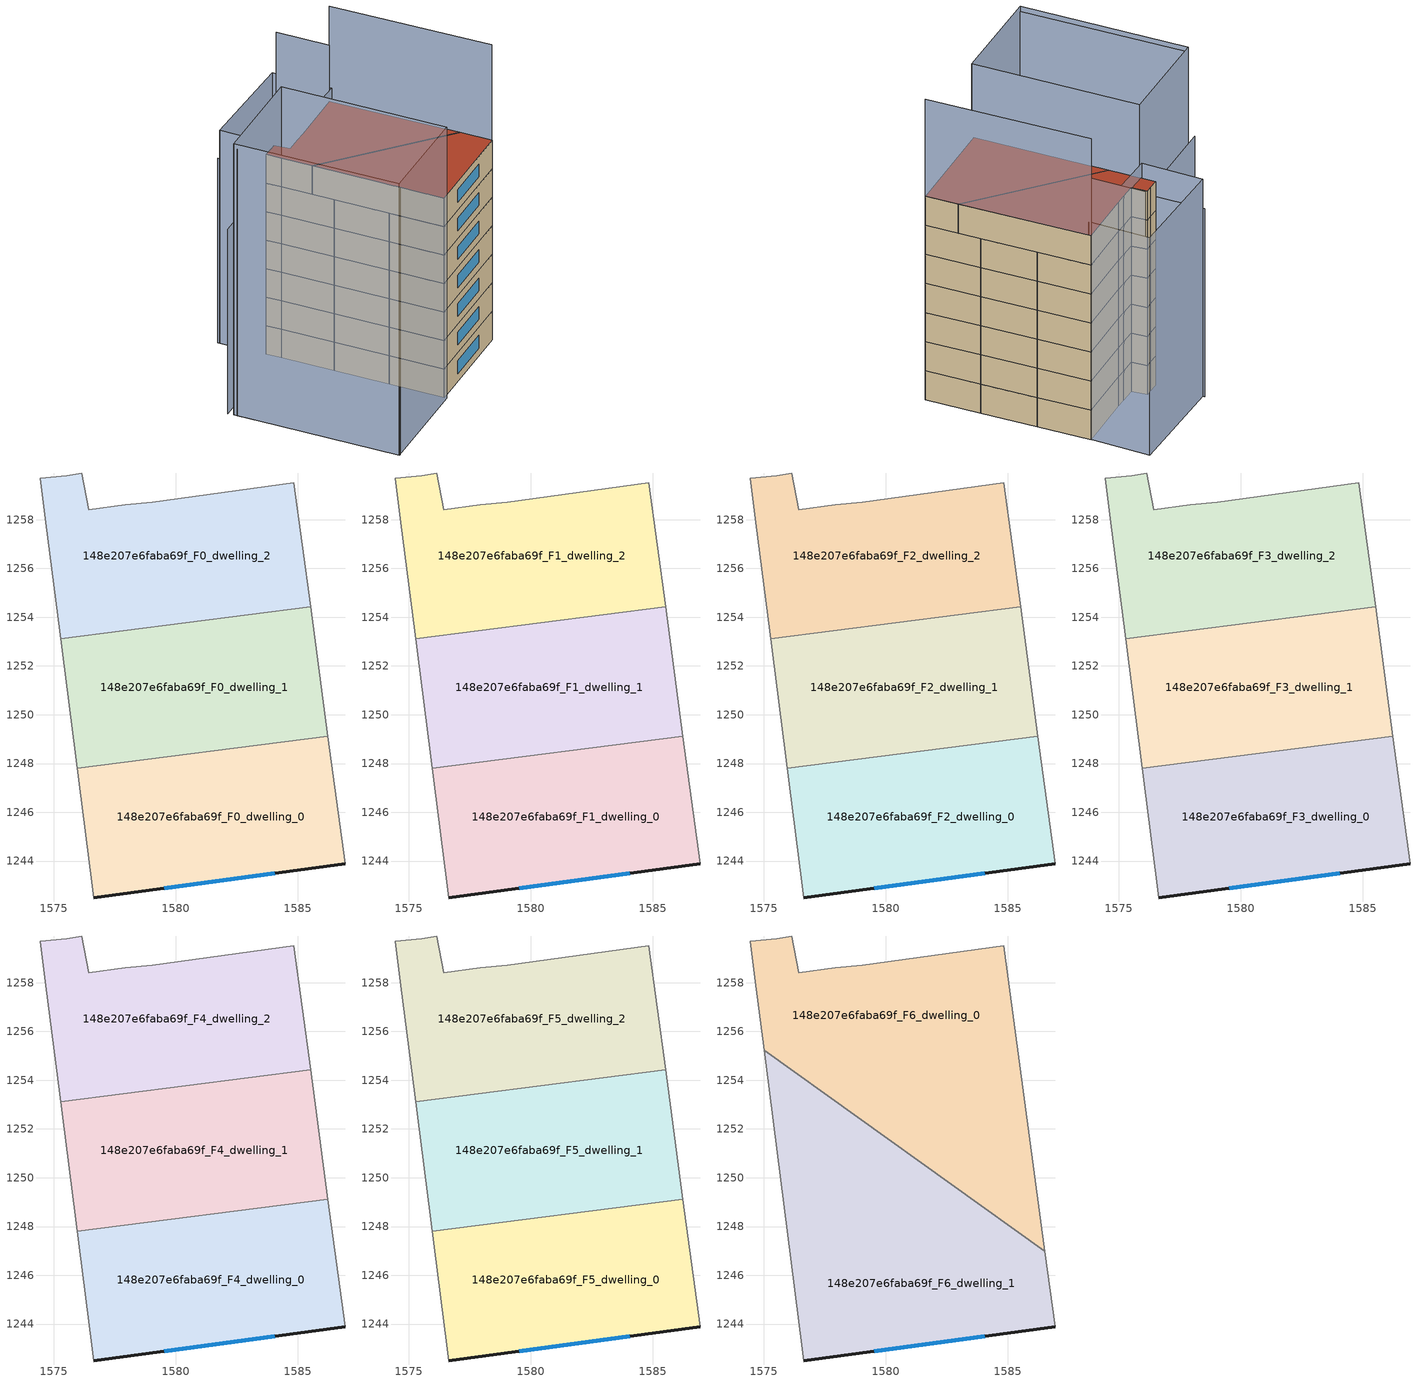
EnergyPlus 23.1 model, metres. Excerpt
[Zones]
148e207e6faba69f_F0_dwelling_0
 floor ground (EU_floor_Construction): 1586.23,1249.12 1586.94,1243.89 1576.63,1242.49 1575.95,1247.81 z0
 wall outside (EU_wall_Construction): 1576.63,1242.49 1586.94,1243.89 z0:3
 wall to 148e207e6faba69f_F0_dwelling_1 (EU_wall_Construction): 1586.23,1249.12 1575.95,1247.81 z0:3
 wall adiabatic (EU_wall_Construction): 1586.94,1243.89 1586.23,1249.12 / 1575.95,1247.81 1576.63,1242.49 z0:3
 window (EU_Window_Construction): 1579.52,1242.88 1584.05,1243.5 z0.84:2.16
148e207e6faba69f_F0_dwelling_1
 floor ground (EU_floor_Construction): 1585.52,1254.42 1586.23,1249.12 1575.95,1247.81 1575.28,1253.11 z0
 wall adiabatic (EU_wall_Construction): 1586.23,1249.12 1585.52,1254.42 / 1575.28,1253.11 1575.95,1247.81 z0:3
 wall to 148e207e6faba69f_F0_dwelling_2 (EU_wall_Construction): 1585.52,1254.42 1575.28,1253.11 z0:3
148e207e6faba69f_F0_dwelling_2
 floor ground (EU_floor_Construction): 1584.84,1259.5 1585.52,1254.42 1575.28,1253.11 1574.63,1258.2 1574.43,1259.7 1575.53,1259.8 1576.13,1259.91 1576.43,1258.4 1577.94,1258.6 1579.04,1258.7 z0
 wall adiabatic (EU_wall_Construction): 1585.52,1254.42 1584.84,1259.5 1579.04,1258.7 1577.94,1258.6 1576.43,1258.4 1576.13,1259.91 1575.53,1259.8 1574.43,1259.7 1574.63,1258.2 1575.28,1253.11 z0:3
148e207e6faba69f_F1_dwelling_0
 floor to 148e207e6faba69f_F0_dwelling_0 (EU_floor_Construction): 1586.23,1249.12 1586.94,1243.89 1576.63,1242.49 1575.95,1247.81 z3
 wall outside (EU_wall_Construction): 1576.63,1242.49 1586.94,1243.89 z3:6
 wall to 148e207e6faba69f_F1_dwelling_1 (EU_wall_Construction): 1586.23,1249.12 1575.95,1247.81 z3:6
 wall adiabatic (EU_wall_Construction): 1586.94,1243.89 1586.23,1249.12 / 1575.95,1247.81 1576.63,1242.49 z3:6
 window (EU_Window_Construction): 1579.52,1242.88 1584.05,1243.5 z3.84:5.16
148e207e6faba69f_F1_dwelling_1
 floor to 148e207e6faba69f_F0_dwelling_1 (EU_floor_Construction): 1585.52,1254.42 1586.23,1249.12 1575.95,1247.81 1575.28,1253.11 z3
 wall adiabatic (EU_wall_Construction): 1586.23,1249.12 1585.52,1254.42 / 1575.28,1253.11 1575.95,1247.81 z3:6
 wall to 148e207e6faba69f_F1_dwelling_2 (EU_wall_Construction): 1585.52,1254.42 1575.28,1253.11 z3:6
148e207e6faba69f_F1_dwelling_2
 floor to 148e207e6faba69f_F0_dwelling_2 (EU_floor_Construction): 1584.84,1259.5 1585.52,1254.42 1575.28,1253.11 1574.63,1258.2 1574.43,1259.7 1575.53,1259.8 1576.13,1259.91 1576.43,1258.4 1577.94,1258.6 1579.04,1258.7 z3
 wall adiabatic (EU_wall_Construction): 1585.52,1254.42 1584.84,1259.5 1579.04,1258.7 1577.94,1258.6 1576.43,1258.4 1576.13,1259.91 1575.53,1259.8 1574.43,1259.7 1574.63,1258.2 1575.28,1253.11 z3:6
148e207e6faba69f_F2_dwelling_0
 floor to 148e207e6faba69f_F1_dwelling_0 (EU_floor_Construction): 1586.23,1249.12 1586.94,1243.89 1576.63,1242.49 1575.95,1247.81 z6
 wall outside (EU_wall_Construction): 1576.63,1242.49 1586.94,1243.89 z6:9
 wall to 148e207e6faba69f_F2_dwelling_1 (EU_wall_Construction): 1586.23,1249.12 1575.95,1247.81 z6:9
 wall adiabatic (EU_wall_Construction): 1586.94,1243.89 1586.23,1249.12 / 1575.95,1247.81 1576.63,1242.49 z6:9
 window (EU_Window_Construction): 1579.52,1242.88 1584.05,1243.5 z6.84:8.16
148e207e6faba69f_F2_dwelling_1
 floor to 148e207e6faba69f_F1_dwelling_1 (EU_floor_Construction): 1585.52,1254.42 1586.23,1249.12 1575.95,1247.81 1575.28,1253.11 z6
 wall adiabatic (EU_wall_Construction): 1586.23,1249.12 1585.52,1254.42 / 1575.28,1253.11 1575.95,1247.81 z6:9
 wall to 148e207e6faba69f_F2_dwelling_2 (EU_wall_Construction): 1585.52,1254.42 1575.28,1253.11 z6:9
148e207e6faba69f_F2_dwelling_2
 floor to 148e207e6faba69f_F1_dwelling_2 (EU_floor_Construction): 1584.84,1259.5 1585.52,1254.42 1575.28,1253.11 1574.63,1258.2 1574.43,1259.7 1575.53,1259.8 1576.13,1259.91 1576.43,1258.4 1577.94,1258.6 1579.04,1258.7 z6
 wall adiabatic (EU_wall_Construction): 1585.52,1254.42 1584.84,1259.5 1579.04,1258.7 1577.94,1258.6 1576.43,1258.4 1576.13,1259.91 1575.53,1259.8 1574.43,1259.7 1574.63,1258.2 1575.28,1253.11 z6:9
148e207e6faba69f_F3_dwelling_0
 floor to 148e207e6faba69f_F2_dwelling_0 (EU_floor_Construction): 1586.23,1249.12 1586.94,1243.89 1576.63,1242.49 1575.95,1247.81 z9
 wall outside (EU_wall_Construction): 1576.63,1242.49 1586.94,1243.89 z9:12
 wall to 148e207e6faba69f_F3_dwelling_1 (EU_wall_Construction): 1586.23,1249.12 1575.95,1247.81 z9:12
 wall adiabatic (EU_wall_Construction): 1586.94,1243.89 1586.23,1249.12 / 1575.95,1247.81 1576.63,1242.49 z9:12
 window (EU_Window_Construction): 1579.52,1242.88 1584.05,1243.5 z9.84:11.16
148e207e6faba69f_F3_dwelling_1
 floor to 148e207e6faba69f_F2_dwelling_1 (EU_floor_Construction): 1585.52,1254.42 1586.23,1249.12 1575.95,1247.81 1575.28,1253.11 z9
 wall adiabatic (EU_wall_Construction): 1586.23,1249.12 1585.52,1254.42 / 1575.28,1253.11 1575.95,1247.81 z9:12
 wall to 148e207e6faba69f_F3_dwelling_2 (EU_wall_Construction): 1585.52,1254.42 1575.28,1253.11 z9:12
148e207e6faba69f_F3_dwelling_2
 floor to 148e207e6faba69f_F2_dwelling_2 (EU_floor_Construction): 1584.84,1259.5 1585.52,1254.42 1575.28,1253.11 1574.63,1258.2 1574.43,1259.7 1575.53,1259.8 1576.13,1259.91 1576.43,1258.4 1577.94,1258.6 1579.04,1258.7 z9
 wall adiabatic (EU_wall_Construction): 1585.52,1254.42 1584.84,1259.5 1579.04,1258.7 1577.94,1258.6 1576.43,1258.4 1576.13,1259.91 1575.53,1259.8 1574.43,1259.7 1574.63,1258.2 1575.28,1253.11 z9:12
148e207e6faba69f_F4_dwelling_0
 floor to 148e207e6faba69f_F3_dwelling_0 (EU_floor_Construction): 1586.23,1249.12 1586.94,1243.89 1576.63,1242.49 1575.95,1247.81 z12
 wall outside (EU_wall_Construction): 1576.63,1242.49 1586.94,1243.89 z12:15
 wall to 148e207e6faba69f_F4_dwelling_1 (EU_wall_Construction): 1586.23,1249.12 1575.95,1247.81 z12:15
 wall adiabatic (EU_wall_Construction): 1586.94,1243.89 1586.23,1249.12 / 1575.95,1247.81 1576.63,1242.49 z12:15
 window (EU_Window_Construction): 1579.52,1242.88 1584.05,1243.5 z12.84:14.16
148e207e6faba69f_F4_dwelling_1
 floor to 148e207e6faba69f_F3_dwelling_1 (EU_floor_Construction): 1585.52,1254.42 1586.23,1249.12 1575.95,1247.81 1575.28,1253.11 z12
 wall adiabatic (EU_wall_Construction): 1586.23,1249.12 1585.52,1254.42 / 1575.28,1253.11 1575.95,1247.81 z12:15
 wall to 148e207e6faba69f_F4_dwelling_2 (EU_wall_Construction): 1585.52,1254.42 1575.28,1253.11 z12:15
148e207e6faba69f_F4_dwelling_2
 floor to 148e207e6faba69f_F3_dwelling_2 (EU_floor_Construction): 1584.84,1259.5 1585.52,1254.42 1575.28,1253.11 1574.63,1258.2 1574.43,1259.7 1575.53,1259.8 1576.13,1259.91 1576.43,1258.4 1577.94,1258.6 1579.04,1258.7 z12
 wall adiabatic (EU_wall_Construction): 1585.52,1254.42 1584.84,1259.5 1579.04,1258.7 1577.94,1258.6 1576.43,1258.4 1576.13,1259.91 1575.53,1259.8 1574.43,1259.7 1574.63,1258.2 1575.28,1253.11 z12:15
148e207e6faba69f_F5_dwelling_0
 floor to 148e207e6faba69f_F4_dwelling_0 (EU_floor_Construction): 1586.23,1249.12 1586.94,1243.89 1576.63,1242.49 1575.95,1247.81 z15
 wall outside (EU_wall_Construction): 1576.63,1242.49 1586.94,1243.89 z15:18
 wall to 148e207e6faba69f_F5_dwelling_1 (EU_wall_Construction): 1586.23,1249.12 1575.95,1247.81 z15:18
 wall adiabatic (EU_wall_Construction): 1586.94,1243.89 1586.23,1249.12 / 1575.95,1247.81 1576.63,1242.49 z15:18
 window (EU_Window_Construction): 1579.52,1242.88 1584.05,1243.5 z15.84:17.16
 ceiling adiabatic (EU_roof_Construction): 1586.52,1246.98 1586.23,1249.12 1583.94,1248.83 z18
148e207e6faba69f_F5_dwelling_1
 floor to 148e207e6faba69f_F4_dwelling_1 (EU_floor_Construction): 1585.52,1254.42 1586.23,1249.12 1575.95,1247.81 1575.28,1253.11 z15
 wall adiabatic (EU_wall_Construction): 1586.23,1249.12 1585.52,1254.42 / 1575.28,1253.11 1575.95,1247.81 z15:18
 wall to 148e207e6faba69f_F5_dwelling_2 (EU_wall_Construction): 1585.52,1254.42 1575.28,1253.11 z15:18
148e207e6faba69f_F5_dwelling_2
 floor to 148e207e6faba69f_F4_dwelling_2 (EU_floor_Construction): 1584.84,1259.5 1585.52,1254.42 1575.28,1253.11 1574.63,1258.2 1574.43,1259.7 1575.53,1259.8 1576.13,1259.91 1576.43,1258.4 1577.94,1258.6 1579.04,1258.7 z15
 wall adiabatic (EU_wall_Construction): 1585.52,1254.42 1584.84,1259.5 1579.04,1258.7 1577.94,1258.6 1576.43,1258.4 1576.13,1259.91 1575.53,1259.8 1574.43,1259.7 1574.63,1258.2 1575.28,1253.11 z15:18
148e207e6faba69f_F6_dwelling_0
 floor to 148e207e6faba69f_F5_dwelling_2 (EU_floor_Construction): 1584.84,1259.5 1585.52,1254.42 1577.56,1253.4 1575.01,1255.23 1574.63,1258.2 1574.43,1259.7 1575.53,1259.8 1576.13,1259.91 1576.43,1258.4 1577.94,1258.6 1579.04,1258.7 z18
 floor to 148e207e6faba69f_F5_dwelling_1 (EU_floor_Construction): 1585.52,1254.42 1586.23,1249.12 1583.94,1248.83 1577.56,1253.4 z18
 floor adiabatic (EU_floor_Construction): 1586.23,1249.12 1586.52,1246.98 1583.94,1248.83 z18
 wall adiabatic (EU_wall_Construction): 1586.52,1246.98 1584.84,1259.5 1579.04,1258.7 1577.94,1258.6 1576.43,1258.4 1576.13,1259.91 1575.53,1259.8 1574.43,1259.7 1574.63,1258.2 1575.01,1255.23 z18:21
 wall to 148e207e6faba69f_F6_dwelling_1 (EU_wall_Construction): 1575.01,1255.23 1586.52,1246.98 z18:21
 roof outside (EU_roof_Construction): 1586.52,1246.98 1584.84,1259.5 1579.04,1258.7 1577.94,1258.6 1576.43,1258.4 1576.13,1259.91 1575.53,1259.8 1574.43,1259.7 1574.63,1258.2 1575.01,1255.23 z21
148e207e6faba69f_F6_dwelling_1
 floor to 148e207e6faba69f_F5_dwelling_0 (EU_floor_Construction): 1586.52,1246.98 1586.94,1243.89 1576.63,1242.49 1575.95,1247.81 1583.94,1248.83 z18
 floor to 148e207e6faba69f_F5_dwelling_1 (EU_floor_Construction): 1583.94,1248.83 1575.95,1247.81 1575.28,1253.11 1577.56,1253.4 z18
 floor to 148e207e6faba69f_F5_dwelling_2 (EU_floor_Construction): 1577.56,1253.4 1575.28,1253.11 1575.01,1255.23 z18
 wall outside (EU_wall_Construction): 1576.63,1242.49 1586.94,1243.89 z18:21
 wall adiabatic (EU_wall_Construction): 1586.94,1243.89 1586.52,1246.98 / 1575.01,1255.23 1576.63,1242.49 z18:21
 window (EU_Window_Construction): 1579.52,1242.88 1584.05,1243.5 z18.84:20.16
 roof outside (EU_roof_Construction): 1586.94,1243.89 1586.52,1246.98 1575.01,1255.23 1576.63,1242.49 z21
shading: 1564.52,1256.61 1566.63,1240.95 z0:28; 1566.52,1240.99 1564.49,1256.91 / 1564.49,1256.91 1574.63,1258.2 / 1574.63,1258.2 1576.67,1242.29 / 1576.67,1242.29 1566.52,1240.99 z0:28.5; 1586.94,1243.89 1584.84,1259.5 z0:31; 1573.83,1264.31 1574.53,1258.76 / 1574.53,1258.76 1564.33,1257.47 z0:19.4; 1573.83,1264.11 1584.3,1265.12 / 1584.3,1265.12 1584.86,1259.27 / 1584.86,1259.27 1574.4,1258.25 / 1574.4,1258.25 1573.83,1264.11 z0:22.4; 1584.8,1259.5 1584.14,1264.61 z0:26.9
[Building]
EU S2 Campaign: North Axis=0; Terrain=City; Solar Distribution=FullExterior
[Site:Location]
Lyon-Bron: Latitude=45.75; Longitude=5; Time Zone=1; Elevation=198
[SizingPeriod:WeatherFileDays]
AnnualSizingPeriod: Begin Month=1; Begin Day of Month=1; End Month=12; End Day of Month=31; Day of Week for Start Day=Monday; Use Weather File Daylight Saving Period=No; Use Weather File Rain and Snow Indicators=No
[MATERIAL]
EU_InternalMass_Material: Roughness=MediumRough; Thickness=0.1; Conductivity=1; Density=1800; Specific Heat=900; Thermal Absorptance=0.9; Solar Absorptance=0.7; Visible Absorptance=0.7
[MATERIAL:NOMASS] Roughness=MediumRough; Thermal Absorptance=0.9; Solar Absorptance=0.7; Visible Absorptance=0.7
Name | Thermal Resistance
EU_wall_NoMass | 0.776494
EU_roof_NoMass | 0.486893
EU_floor_NoMass | 0.421597
[WINDOWMATERIAL:SIMPLEGLAZINGSYSTEM]
EU_Window_SimpleGlazing: UFactor=4.24961; Solar Heat Gain Coefficient=0.83; Visible Transmittance=0.83
[CONSTRUCTION]
EU_wall_Construction: EU_wall_NoMass
EU_roof_Construction: EU_roof_NoMass
EU_floor_Construction: EU_floor_NoMass
EU_Window_Construction: EU_Window_SimpleGlazing
EU_InternalMass_Construction: EU_InternalMass_Material
[ZONE] Type=1; Multiplier=1; Ceiling Height=autocalculate; Floor Area=autocalculate; Part of Total Floor Area=Yes
Name | Volume
148e207e6faba69f_F0_dwelling_0; 148e207e6faba69f_F1_dwelling_0; 148e207e6faba69f_F2_dwelling_0; 148e207e6faba69f_F3_dwelling_0; 148e207e6faba69f_F4_dwelling_0; 148e207e6faba69f_F5_dwelling_0 | 165.776
148e207e6faba69f_F6_dwelling_0 | 248.67
148e207e6faba69f_F0_dwelling_1; 148e207e6faba69f_F1_dwelling_1; 148e207e6faba69f_F2_dwelling_1; 148e207e6faba69f_F3_dwelling_1; 148e207e6faba69f_F4_dwelling_1; 148e207e6faba69f_F5_dwelling_1 | 165.803
148e207e6faba69f_F6_dwelling_1 | 248.671
148e207e6faba69f_F0_dwelling_2; 148e207e6faba69f_F1_dwelling_2; 148e207e6faba69f_F2_dwelling_2; 148e207e6faba69f_F3_dwelling_2; 148e207e6faba69f_F4_dwelling_2; 148e207e6faba69f_F5_dwelling_2 | 165.788
[INTERNALMASS] Construction=EU_InternalMass_Construction
Name | Zone or ZoneList | Surface Area
148e207e6faba69f_F0_dwelling_0_EU_InternalMass | 148e207e6faba69f_F0_dwelling_0 | 55.2583
148e207e6faba69f_F0_dwelling_1_EU_InternalMass | 148e207e6faba69f_F0_dwelling_1 | 55.2676
148e207e6faba69f_F0_dwelling_2_EU_InternalMass | 148e207e6faba69f_F0_dwelling_2 | 55.2623
148e207e6faba69f_F1_dwelling_0_EU_InternalMass | 148e207e6faba69f_F1_dwelling_0 | 55.2583
148e207e6faba69f_F1_dwelling_1_EU_InternalMass | 148e207e6faba69f_F1_dwelling_1 | 55.2676
148e207e6faba69f_F1_dwelling_2_EU_InternalMass | 148e207e6faba69f_F1_dwelling_2 | 55.2623
148e207e6faba69f_F2_dwelling_0_EU_InternalMass | 148e207e6faba69f_F2_dwelling_0 | 55.2583
148e207e6faba69f_F2_dwelling_1_EU_InternalMass | 148e207e6faba69f_F2_dwelling_1 | 55.2676
148e207e6faba69f_F2_dwelling_2_EU_InternalMass | 148e207e6faba69f_F2_dwelling_2 | 55.2623
148e207e6faba69f_F3_dwelling_0_EU_InternalMass | 148e207e6faba69f_F3_dwelling_0 | 55.2583
148e207e6faba69f_F3_dwelling_1_EU_InternalMass | 148e207e6faba69f_F3_dwelling_1 | 55.2676
148e207e6faba69f_F3_dwelling_2_EU_InternalMass | 148e207e6faba69f_F3_dwelling_2 | 55.2623
148e207e6faba69f_F4_dwelling_0_EU_InternalMass | 148e207e6faba69f_F4_dwelling_0 | 55.2583
148e207e6faba69f_F4_dwelling_1_EU_InternalMass | 148e207e6faba69f_F4_dwelling_1 | 55.2676
148e207e6faba69f_F4_dwelling_2_EU_InternalMass | 148e207e6faba69f_F4_dwelling_2 | 55.2623
148e207e6faba69f_F5_dwelling_0_EU_InternalMass | 148e207e6faba69f_F5_dwelling_0 | 55.2583
148e207e6faba69f_F5_dwelling_1_EU_InternalMass | 148e207e6faba69f_F5_dwelling_1 | 55.2676
148e207e6faba69f_F5_dwelling_2_EU_InternalMass | 148e207e6faba69f_F5_dwelling_2 | 55.2623
148e207e6faba69f_F6_dwelling_0_EU_InternalMass | 148e207e6faba69f_F6_dwelling_0 | 82.8893
148e207e6faba69f_F6_dwelling_1_EU_InternalMass | 148e207e6faba69f_F6_dwelling_1 | 82.8905
[OTHEREQUIPMENT] Fuel Type=Electricity; Design Level Calculation Method=Watts/Area; Power per Zone Floor Area=1; Fraction Latent=0; Fraction Radiant=0; Fraction Lost=0; Carbon Dioxide Generation Rate=0; EndUse Subcategory=EU_Step8_InternalGains
Name | Zone or ZoneList or Space or SpaceList | Schedule
EU_Step8_InternalGain_148e207e6faba69f_F0_dwelling_0_f000 | 148e207e6faba69f_F0_dwelling_0 | EU_Step8_GainSchedule_148e207e6faba69f_F0_dwelling_0_f000
EU_Step8_InternalGain_148e207e6faba69f_F0_dwelling_1_f000 | 148e207e6faba69f_F0_dwelling_1 | EU_Step8_GainSchedule_148e207e6faba69f_F0_dwelling_1_f000
EU_Step8_InternalGain_148e207e6faba69f_F0_dwelling_2_f000 | 148e207e6faba69f_F0_dwelling_2 | EU_Step8_GainSchedule_148e207e6faba69f_F0_dwelling_2_f000
EU_Step8_InternalGain_148e207e6faba69f_F1_dwelling_0_f000 | 148e207e6faba69f_F1_dwelling_0 | EU_Step8_GainSchedule_148e207e6faba69f_F1_dwelling_0_f000
EU_Step8_InternalGain_148e207e6faba69f_F1_dwelling_1_f000 | 148e207e6faba69f_F1_dwelling_1 | EU_Step8_GainSchedule_148e207e6faba69f_F1_dwelling_1_f000
EU_Step8_InternalGain_148e207e6faba69f_F1_dwelling_2_f000 | 148e207e6faba69f_F1_dwelling_2 | EU_Step8_GainSchedule_148e207e6faba69f_F1_dwelling_2_f000
EU_Step8_InternalGain_148e207e6faba69f_F2_dwelling_0_f000 | 148e207e6faba69f_F2_dwelling_0 | EU_Step8_GainSchedule_148e207e6faba69f_F2_dwelling_0_f000
EU_Step8_InternalGain_148e207e6faba69f_F2_dwelling_1_f000 | 148e207e6faba69f_F2_dwelling_1 | EU_Step8_GainSchedule_148e207e6faba69f_F2_dwelling_1_f000
EU_Step8_InternalGain_148e207e6faba69f_F2_dwelling_2_f000 | 148e207e6faba69f_F2_dwelling_2 | EU_Step8_GainSchedule_148e207e6faba69f_F2_dwelling_2_f000
EU_Step8_InternalGain_148e207e6faba69f_F3_dwelling_0_f000 | 148e207e6faba69f_F3_dwelling_0 | EU_Step8_GainSchedule_148e207e6faba69f_F3_dwelling_0_f000
EU_Step8_InternalGain_148e207e6faba69f_F3_dwelling_1_f000 | 148e207e6faba69f_F3_dwelling_1 | EU_Step8_GainSchedule_148e207e6faba69f_F3_dwelling_1_f000
EU_Step8_InternalGain_148e207e6faba69f_F3_dwelling_2_f000 | 148e207e6faba69f_F3_dwelling_2 | EU_Step8_GainSchedule_148e207e6faba69f_F3_dwelling_2_f000
EU_Step8_InternalGain_148e207e6faba69f_F4_dwelling_0_f000 | 148e207e6faba69f_F4_dwelling_0 | EU_Step8_GainSchedule_148e207e6faba69f_F4_dwelling_0_f000
EU_Step8_InternalGain_148e207e6faba69f_F4_dwelling_1_f000 | 148e207e6faba69f_F4_dwelling_1 | EU_Step8_GainSchedule_148e207e6faba69f_F4_dwelling_1_f000
EU_Step8_InternalGain_148e207e6faba69f_F4_dwelling_2_f000 | 148e207e6faba69f_F4_dwelling_2 | EU_Step8_GainSchedule_148e207e6faba69f_F4_dwelling_2_f000
EU_Step8_InternalGain_148e207e6faba69f_F5_dwelling_0_f000 | 148e207e6faba69f_F5_dwelling_0 | EU_Step8_GainSchedule_148e207e6faba69f_F5_dwelling_0_f000
EU_Step8_InternalGain_148e207e6faba69f_F5_dwelling_1_f000 | 148e207e6faba69f_F5_dwelling_1 | EU_Step8_GainSchedule_148e207e6faba69f_F5_dwelling_1_f000
EU_Step8_InternalGain_148e207e6faba69f_F5_dwelling_2_f000 | 148e207e6faba69f_F5_dwelling_2 | EU_Step8_GainSchedule_148e207e6faba69f_F5_dwelling_2_f000
EU_Step8_InternalGain_148e207e6faba69f_F6_dwelling_0_f000 | 148e207e6faba69f_F6_dwelling_0 | EU_Step8_GainSchedule_148e207e6faba69f_F6_dwelling_0_f000
EU_Step8_InternalGain_148e207e6faba69f_F6_dwelling_1_f000 | 148e207e6faba69f_F6_dwelling_1 | EU_Step8_GainSchedule_148e207e6faba69f_F6_dwelling_1_f000
[ZONEVENTILATION:DESIGNFLOWRATE] Schedule=EU_AlwaysOn; Design Flow Rate Calculation Method=AirChanges/Hour; Air Changes per Hour=0.693814; Ventilation Type=Natural; Fan Pressure Rise=0; Fan Total Efficiency=1; Constant Term Coefficient=1; Temperature Term Coefficient=0; Velocity Term Coefficient=0; Velocity Squared Term Coefficient=0; Minimum Indoor Temperature=-100; Maximum Indoor Temperature=100; Delta Temperature=-100; Minimum Outdoor Temperature=-100; Maximum Outdoor Temperature=100; Maximum Wind Speed=40
Name | Zone or ZoneList or Space or SpaceList
EU_ConstantAir_148e207e6faba69f_F0_dwelling_0 | 148e207e6faba69f_F0_dwelling_0
EU_ConstantAir_148e207e6faba69f_F0_dwelling_1 | 148e207e6faba69f_F0_dwelling_1
EU_ConstantAir_148e207e6faba69f_F0_dwelling_2 | 148e207e6faba69f_F0_dwelling_2
EU_ConstantAir_148e207e6faba69f_F1_dwelling_0 | 148e207e6faba69f_F1_dwelling_0
EU_ConstantAir_148e207e6faba69f_F1_dwelling_1 | 148e207e6faba69f_F1_dwelling_1
EU_ConstantAir_148e207e6faba69f_F1_dwelling_2 | 148e207e6faba69f_F1_dwelling_2
EU_ConstantAir_148e207e6faba69f_F2_dwelling_0 | 148e207e6faba69f_F2_dwelling_0
EU_ConstantAir_148e207e6faba69f_F2_dwelling_1 | 148e207e6faba69f_F2_dwelling_1
EU_ConstantAir_148e207e6faba69f_F2_dwelling_2 | 148e207e6faba69f_F2_dwelling_2
EU_ConstantAir_148e207e6faba69f_F3_dwelling_0 | 148e207e6faba69f_F3_dwelling_0
EU_ConstantAir_148e207e6faba69f_F3_dwelling_1 | 148e207e6faba69f_F3_dwelling_1
EU_ConstantAir_148e207e6faba69f_F3_dwelling_2 | 148e207e6faba69f_F3_dwelling_2
EU_ConstantAir_148e207e6faba69f_F4_dwelling_0 | 148e207e6faba69f_F4_dwelling_0
EU_ConstantAir_148e207e6faba69f_F4_dwelling_1 | 148e207e6faba69f_F4_dwelling_1
EU_ConstantAir_148e207e6faba69f_F4_dwelling_2 | 148e207e6faba69f_F4_dwelling_2
EU_ConstantAir_148e207e6faba69f_F5_dwelling_0 | 148e207e6faba69f_F5_dwelling_0
EU_ConstantAir_148e207e6faba69f_F5_dwelling_1 | 148e207e6faba69f_F5_dwelling_1
EU_ConstantAir_148e207e6faba69f_F5_dwelling_2 | 148e207e6faba69f_F5_dwelling_2
EU_ConstantAir_148e207e6faba69f_F6_dwelling_0 | 148e207e6faba69f_F6_dwelling_0
EU_ConstantAir_148e207e6faba69f_F6_dwelling_1 | 148e207e6faba69f_F6_dwelling_1
[HVACTEMPLATE:THERMOSTAT] Constant Heating Setpoint=20; Constant Cooling Setpoint=50
EU_HeatOnly_148e207e6faba69f_F0_dwelling_0; EU_HeatOnly_148e207e6faba69f_F0_dwelling_1; EU_HeatOnly_148e207e6faba69f_F0_dwelling_2; EU_HeatOnly_148e207e6faba69f_F1_dwelling_0; EU_HeatOnly_148e207e6faba69f_F1_dwelling_1; EU_HeatOnly_148e207e6faba69f_F1_dwelling_2; EU_HeatOnly_148e207e6faba69f_F2_dwelling_0; EU_HeatOnly_148e207e6faba69f_F2_dwelling_1; EU_HeatOnly_148e207e6faba69f_F2_dwelling_2; EU_HeatOnly_148e207e6faba69f_F3_dwelling_0; EU_HeatOnly_148e207e6faba69f_F3_dwelling_1; EU_HeatOnly_148e207e6faba69f_F3_dwelling_2; EU_HeatOnly_148e207e6faba69f_F4_dwelling_0; EU_HeatOnly_148e207e6faba69f_F4_dwelling_1; EU_HeatOnly_148e207e6faba69f_F4_dwelling_2; EU_HeatOnly_148e207e6faba69f_F5_dwelling_0; EU_HeatOnly_148e207e6faba69f_F5_dwelling_1; EU_HeatOnly_148e207e6faba69f_F5_dwelling_2; EU_HeatOnly_148e207e6faba69f_F6_dwelling_0; EU_HeatOnly_148e207e6faba69f_F6_dwelling_1
[HVACTEMPLATE:ZONE:IDEALLOADSAIRSYSTEM] System Availability Schedule=EU_AlwaysOn; Maximum Heating Supply Air Temperature=50; Minimum Cooling Supply Air Temperature=13; Maximum Heating Supply Air Humidity Ratio=0.0156; Minimum Cooling Supply Air Humidity Ratio=0.0077; Heating Limit=NoLimit; Cooling Limit=NoLimit; Heating Availability Schedule=EU_AlwaysOn; Cooling Availability Schedule=EU_CoolingOff; Dehumidification Control Type=ConstantSensibleHeatRatio; Cooling Sensible Heat Ratio=0.7; Dehumidification Setpoint=60; Humidification Control Type=None; Humidification Setpoint=30; Outdoor Air Method=None; Outdoor Air Flow Rate per Person=0.00944; Outdoor Air Flow Rate per Zone Floor Area=0; Outdoor Air Flow Rate per Zone=0; Demand Controlled Ventilation Type=None; Outdoor Air Economizer Type=NoEconomizer; Heat Recovery Type=None; Sensible Heat Recovery Effectiveness=0.7; Latent Heat Recovery Effectiveness=0.65
Name | Template Thermostat
148e207e6faba69f_F0_dwelling_0 | EU_HeatOnly_148e207e6faba69f_F0_dwelling_0
148e207e6faba69f_F0_dwelling_1 | EU_HeatOnly_148e207e6faba69f_F0_dwelling_1
148e207e6faba69f_F0_dwelling_2 | EU_HeatOnly_148e207e6faba69f_F0_dwelling_2
148e207e6faba69f_F1_dwelling_0 | EU_HeatOnly_148e207e6faba69f_F1_dwelling_0
148e207e6faba69f_F1_dwelling_1 | EU_HeatOnly_148e207e6faba69f_F1_dwelling_1
148e207e6faba69f_F1_dwelling_2 | EU_HeatOnly_148e207e6faba69f_F1_dwelling_2
148e207e6faba69f_F2_dwelling_0 | EU_HeatOnly_148e207e6faba69f_F2_dwelling_0
148e207e6faba69f_F2_dwelling_1 | EU_HeatOnly_148e207e6faba69f_F2_dwelling_1
148e207e6faba69f_F2_dwelling_2 | EU_HeatOnly_148e207e6faba69f_F2_dwelling_2
148e207e6faba69f_F3_dwelling_0 | EU_HeatOnly_148e207e6faba69f_F3_dwelling_0
148e207e6faba69f_F3_dwelling_1 | EU_HeatOnly_148e207e6faba69f_F3_dwelling_1
148e207e6faba69f_F3_dwelling_2 | EU_HeatOnly_148e207e6faba69f_F3_dwelling_2
148e207e6faba69f_F4_dwelling_0 | EU_HeatOnly_148e207e6faba69f_F4_dwelling_0
148e207e6faba69f_F4_dwelling_1 | EU_HeatOnly_148e207e6faba69f_F4_dwelling_1
148e207e6faba69f_F4_dwelling_2 | EU_HeatOnly_148e207e6faba69f_F4_dwelling_2
148e207e6faba69f_F5_dwelling_0 | EU_HeatOnly_148e207e6faba69f_F5_dwelling_0
148e207e6faba69f_F5_dwelling_1 | EU_HeatOnly_148e207e6faba69f_F5_dwelling_1
148e207e6faba69f_F5_dwelling_2 | EU_HeatOnly_148e207e6faba69f_F5_dwelling_2
148e207e6faba69f_F6_dwelling_0 | EU_HeatOnly_148e207e6faba69f_F6_dwelling_0
148e207e6faba69f_F6_dwelling_1 | EU_HeatOnly_148e207e6faba69f_F6_dwelling_1
[SIZING:ZONE] Zone Cooling Design Supply Air Temperature Input Method=SupplyAirTemperature; Zone Cooling Design Supply Air Temperature=13; Zone Heating Design Supply Air Temperature Input Method=SupplyAirTemperature; Zone Heating Design Supply Air Temperature=50; Zone Cooling Design Supply Air Humidity Ratio=0.008; Zone Heating Design Supply Air Humidity Ratio=0.008; Cooling Design Air Flow Method=DesignDay; Cooling Design Air Flow Rate=0; Cooling Minimum Air Flow per Zone Floor Area=0.000762; Cooling Minimum Air Flow=0; Cooling Minimum Air Flow Fraction=0.2; Heating Design Air Flow Method=DesignDay; Heating Design Air Flow Rate=0; Heating Maximum Air Flow per Zone Floor Area=0.002032; Heating Maximum Air Flow=0.141576; Heating Maximum Air Flow Fraction=0.3; Account for Dedicated Outdoor Air System=No; Dedicated Outdoor Air System Control Strategy=NeutralSupplyAir; Dedicated Outdoor Air Low Setpoint Temperature for Design=autosize; Dedicated Outdoor Air High Setpoint Temperature for Design=autosize; Zone Load Sizing Method=Sensible Load Only No Latent Load; Zone Latent Cooling Design Supply Air Humidity Ratio Input Method=HumidityRatioDifference; Zone Cooling Design Supply Air Humidity Ratio Difference=0.005; Zone Latent Heating Design Supply Air Humidity Ratio Input Method=HumidityRatioDifference; Zone Humidification Design Supply Air Humidity Ratio Difference=0.005
148e207e6faba69f_F0_dwelling_0; 148e207e6faba69f_F0_dwelling_1; 148e207e6faba69f_F0_dwelling_2; 148e207e6faba69f_F1_dwelling_0; 148e207e6faba69f_F1_dwelling_1; 148e207e6faba69f_F1_dwelling_2; 148e207e6faba69f_F2_dwelling_0; 148e207e6faba69f_F2_dwelling_1; 148e207e6faba69f_F2_dwelling_2; 148e207e6faba69f_F3_dwelling_0; 148e207e6faba69f_F3_dwelling_1; 148e207e6faba69f_F3_dwelling_2; 148e207e6faba69f_F4_dwelling_0; 148e207e6faba69f_F4_dwelling_1; 148e207e6faba69f_F4_dwelling_2; 148e207e6faba69f_F5_dwelling_0; 148e207e6faba69f_F5_dwelling_1; 148e207e6faba69f_F5_dwelling_2; 148e207e6faba69f_F6_dwelling_0; 148e207e6faba69f_F6_dwelling_1
[SCHEDULE:CONSTANT]
Name | Hourly Value
EU_AlwaysOn | 1
EU_CoolingOff | 0
[SCHEDULE:FILE] Column Number=1; Rows to Skip at Top=0; Number of Hours of Data=8760; Column Separator=Comma; Interpolate to Timestep=No; Minutes per Item=60; Adjust Schedule for Daylight Savings=Yes
Name | File
EU_Step8_GainSchedule_148e207e6faba69f_F0_dwelling_0_f000 | ../../schedules/148e207e6faba69f/148e207e6faba69f_F0_dwelling_0_f000_gain.csv
EU_Step8_GainSchedule_148e207e6faba69f_F0_dwelling_1_f000 | ../../schedules/148e207e6faba69f/148e207e6faba69f_F0_dwelling_1_f000_gain.csv
EU_Step8_GainSchedule_148e207e6faba69f_F0_dwelling_2_f000 | ../../schedules/148e207e6faba69f/148e207e6faba69f_F0_dwelling_2_f000_gain.csv
EU_Step8_GainSchedule_148e207e6faba69f_F1_dwelling_0_f000 | ../../schedules/148e207e6faba69f/148e207e6faba69f_F1_dwelling_0_f000_gain.csv
EU_Step8_GainSchedule_148e207e6faba69f_F1_dwelling_1_f000 | ../../schedules/148e207e6faba69f/148e207e6faba69f_F1_dwelling_1_f000_gain.csv
EU_Step8_GainSchedule_148e207e6faba69f_F1_dwelling_2_f000 | ../../schedules/148e207e6faba69f/148e207e6faba69f_F1_dwelling_2_f000_gain.csv
EU_Step8_GainSchedule_148e207e6faba69f_F2_dwelling_0_f000 | ../../schedules/148e207e6faba69f/148e207e6faba69f_F2_dwelling_0_f000_gain.csv
EU_Step8_GainSchedule_148e207e6faba69f_F2_dwelling_1_f000 | ../../schedules/148e207e6faba69f/148e207e6faba69f_F2_dwelling_1_f000_gain.csv
EU_Step8_GainSchedule_148e207e6faba69f_F2_dwelling_2_f000 | ../../schedules/148e207e6faba69f/148e207e6faba69f_F2_dwelling_2_f000_gain.csv
EU_Step8_GainSchedule_148e207e6faba69f_F3_dwelling_0_f000 | ../../schedules/148e207e6faba69f/148e207e6faba69f_F3_dwelling_0_f000_gain.csv
EU_Step8_GainSchedule_148e207e6faba69f_F3_dwelling_1_f000 | ../../schedules/148e207e6faba69f/148e207e6faba69f_F3_dwelling_1_f000_gain.csv
EU_Step8_GainSchedule_148e207e6faba69f_F3_dwelling_2_f000 | ../../schedules/148e207e6faba69f/148e207e6faba69f_F3_dwelling_2_f000_gain.csv
EU_Step8_GainSchedule_148e207e6faba69f_F4_dwelling_0_f000 | ../../schedules/148e207e6faba69f/148e207e6faba69f_F4_dwelling_0_f000_gain.csv
EU_Step8_GainSchedule_148e207e6faba69f_F4_dwelling_1_f000 | ../../schedules/148e207e6faba69f/148e207e6faba69f_F4_dwelling_1_f000_gain.csv
EU_Step8_GainSchedule_148e207e6faba69f_F4_dwelling_2_f000 | ../../schedules/148e207e6faba69f/148e207e6faba69f_F4_dwelling_2_f000_gain.csv
EU_Step8_GainSchedule_148e207e6faba69f_F5_dwelling_0_f000 | ../../schedules/148e207e6faba69f/148e207e6faba69f_F5_dwelling_0_f000_gain.csv
EU_Step8_GainSchedule_148e207e6faba69f_F5_dwelling_1_f000 | ../../schedules/148e207e6faba69f/148e207e6faba69f_F5_dwelling_1_f000_gain.csv
EU_Step8_GainSchedule_148e207e6faba69f_F5_dwelling_2_f000 | ../../schedules/148e207e6faba69f/148e207e6faba69f_F5_dwelling_2_f000_gain.csv
EU_Step8_GainSchedule_148e207e6faba69f_F6_dwelling_0_f000 | ../../schedules/148e207e6faba69f/148e207e6faba69f_F6_dwelling_0_f000_gain.csv
EU_Step8_GainSchedule_148e207e6faba69f_F6_dwelling_1_f000 | ../../schedules/148e207e6faba69f/148e207e6faba69f_F6_dwelling_1_f000_gain.csv
